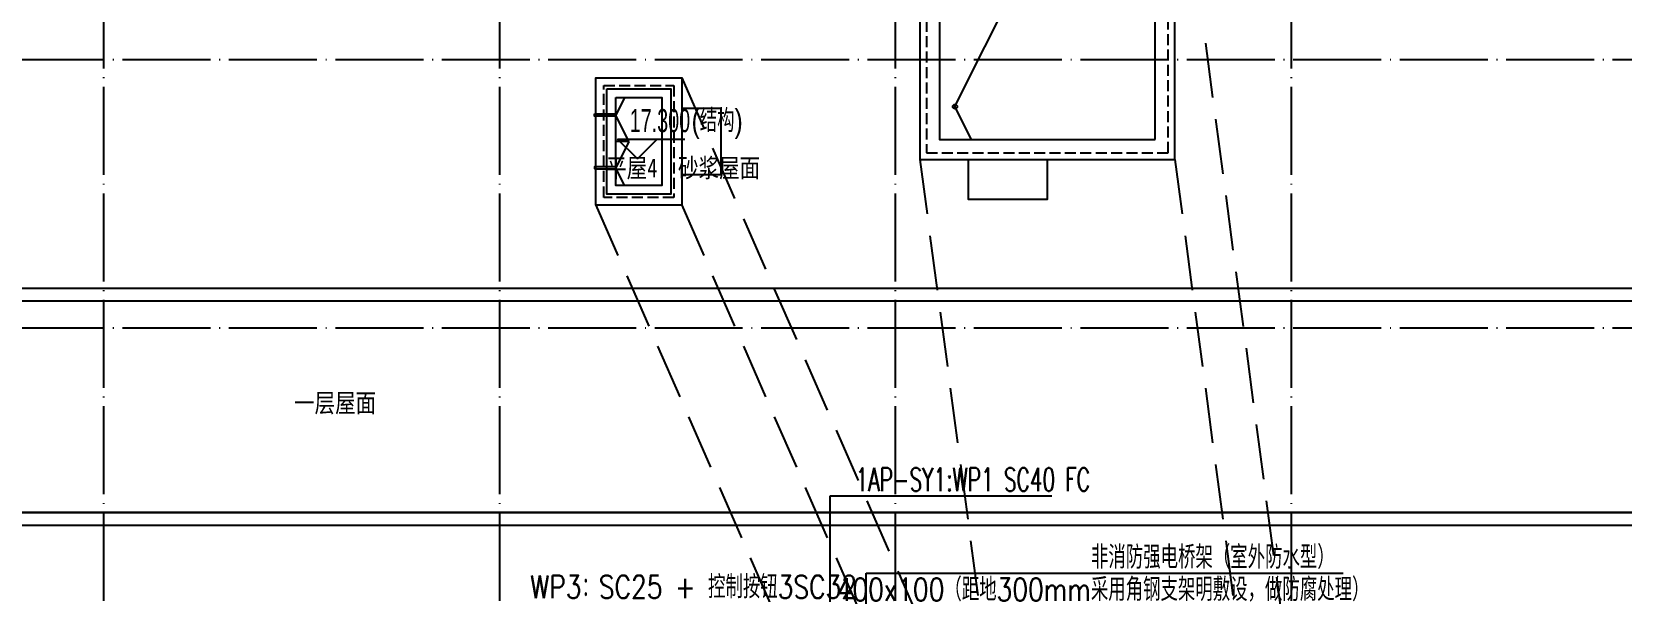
# Model space of a CAD drawing. Extents: x -233336 to 840473, y -28113 to 330904.
# Drawn here: x 12768 to 48927, y 286987 to 299727 of the extents above; entities that cross this region are included whole.
import ezdxf
from ezdxf.xclip import XClip

# ---------------------------------------------------------------- set-up
doc = ezdxf.new("R2010")
doc.units = 0
doc.header["$LTSCALE"] = 1000
doc.header["$XCLIPFRAME"] = 2
for name, pattern in [('104-14# 核心筒$0$DOTE', [2.42, 2, -0.2, 0.02, -0.2]), ('X-104 14#平面$0$109 3#平面$0$DASH', [0.35, 0.25, -0.1]), ('X-104 14#平面$0$DASH', [0.35, 0.25, -0.1])]:
    doc.linetypes.add(name, pattern=pattern)
doc.layers.get('0').update_dxf_attribs({"linetype": 'CONTINUOUS'})
for name, color, linetype in [('104-14# 核心筒$0$A_AXIS-轴线', 8, '104-14# 核心筒$0$DOTE'), ('CABLETRAY_DIM', 80, 'CONTINUOUS'), ('DIM-动力', 80, 'CONTINUOUS'), ('X-104 14#平面$0$01-标注_标高', 8, 'CONTINUOUS'), ('X-104 14#平面$0$02-TEXT_标注', 9, 'CONTINUOUS'), ('X-104 14#平面$0$A-O_分水线', 8, 'CONTINUOUS'), ('X-104 14#平面$0$A-O_屋面', 8, 'CONTINUOUS'), ('X-104 14#平面$0$A-SUR_保温', 8, 'CONTINUOUS'), ('修改桥架规格', 6, 'CONTINUOUS')]:
    doc.layers.add(name, color=color, linetype=linetype)
doc.styles.add('_TCH_DIM', font='ROMANS2', dxfattribs={"width": 0.8, "bigfont": 'HZDF2'})
doc.styles.add('_TEL_DIM', font='ROMANS2', dxfattribs={"width": 0.8, "height": 3.5, "bigfont": 'HZDF2'})
doc.styles.add('X-104 14#平面$0$_TCH_DIM', font='ros.shx', dxfattribs={"width": 0.8, "bigfont": 'jd.shx'})
doc.styles.add('X-104 14#平面$0$Standard', font='STXIHEI.TTF', dxfattribs={"width": 0.8})

# ---------------------------------------------------------------- blocks, each defined once
blk = doc.blocks.new('104-14# 核心筒')
at = {"layer": '104-14# 核心筒$0$A_AXIS-轴线'}
for p, q in [((14400, 317833.6), (14400, 259754.9)), ((23400, 317833.6), (23400, 259754.9)), ((32400, 317833.6), (32400, 259754.9)), ((41400, 317833.6), (41400, 259754.9)), ((-9370.1, 299100), (120259.9, 299100)), ((-9370.1, 293000), (120259.9, 293000))]:
    blk.add_line(p, q, dxfattribs=at)
blk = doc.blocks.new('X-104 14#平面')
at = {"color": 8, "linetype": 'X-104 14#平面$0$109 3#平面$0$DASH'}
for points in [[(38607.5, 296975.9), (38607.5, 304525.9), (33107.5, 304525.9), (33107.5, 296975.9)], [(25774, 298503.5), (27364, 298503.5), (27364, 295963.5), (25774, 295963.5)]]:
    blk.add_lwpolyline(points, close=True, dxfattribs=at)
at = {"layer": 'X-104 14#平面$0$01-标注_标高'}
for p, q in [((26537, 296838.5), (26087, 297288.5)), ((26087, 297288.5), (27618.9, 297288.5)), ((26537, 296838.5), (26987, 297288.5))]:
    blk.add_line(p, q, dxfattribs=at)
at = {"layer": 'X-104 14#平面$0$02-TEXT_标注', "linetype": 'X-104 14#平面$0$DASH', "ltscale": 5}
for points in [[(38757.5, 304675.9), (41850, 281450)], [(27544, 298683.5), (33950, 284050)], [(32957.5, 296825.9), (36050, 273600)], [(38757.5, 296825.9), (41850, 273600)], [(25594, 295783.5), (32000, 281150)], [(27544, 295783.5), (33950, 281150)]]:
    blk.add_lwpolyline(points, dxfattribs=at)
at = {"layer": 'X-104 14#平面$0$A-O_分水线'}
for p, q in [((26244, 298233.5), (26044, 297833.5)), ((26344, 297233.5), (26044, 297833.5)), ((26344, 297233.5), (26044, 296633.5)), ((26344, 297233.5), (26044, 297233.5)), ((26244, 296233.5), (26044, 296633.5))]:
    blk.add_line(p, q, dxfattribs=at)
blk.add_lwpolyline([(34132.5, 297275.9), (33757.5, 298025.9), (35120, 300750.9)], dxfattribs=at)
for points in [[(25564, 297858.5), (26044, 297858.5), (26044, 297808.5), (25564, 297808.5)], [(25564, 296608.5), (26044, 296608.5), (26044, 296658.5), (25564, 296658.5)]]:
    blk.add_lwpolyline(points, close=True, dxfattribs=at)
blk.add_circle((33757.5, 298025.9), 50, dxfattribs=at)
at = {"layer": 'X-104 14#平面$0$A-O_屋面', "ltscale": 5}
for points in [[(733.1, 290311.6), (145.5, 290436.5), (881.7, 293900), (66340.6, 293900), (83503.2, 309479.7), (87317.1, 308418.6), (85626.8, 302343.3), (85337.7, 302423.7), (86947.6, 308210), (83582.3, 309146.3), (66456.4, 293600), (1124.6, 293600), (501.3, 290667.5), (795.4, 290605)], [(5790.4, 276559.6), (8392.2, 288800), (70400, 288800), (70400, 288500), (8635.1, 288500), (6083.8, 276497.2)]]:
    blk.add_lwpolyline(points, close=True, dxfattribs=at)
at = {"layer": 'X-104 14#平面$0$A-O_屋面'}
for points in [[(38307.5, 297275.9), (38307.5, 304225.9), (33407.5, 304225.9), (33407.5, 297275.9)], [(25844, 298433.5), (27294, 298433.5), (27294, 296033.5), (25844, 296033.5)], [(26044, 298233.5), (27094, 298233.5), (27094, 296233.5), (26044, 296233.5)]]:
    blk.add_lwpolyline(points, close=True, dxfattribs=at)
at = {"layer": 'X-104 14#平面$0$A-O_屋面', "ltscale": 5}
blk.add_lwpolyline([(95099.4, 296471), (89096.5, 298141.2), (77166, 288800), (8392.2, 288800), (5790.4, 276559.6), (2660.3, 277224.9), (-2631.9, 278349.8), (-6009.8, 262458.3), (40178.1, 264474.9), (39845.1, 262383.6), (83828.3, 264653.8)], dxfattribs=at)
at = {"layer": 'X-104 14#平面$0$A-SUR_保温'}
for points in [[(38757.5, 296825.9), (38757.5, 304675.9), (32957.5, 304675.9), (32957.5, 296825.9)], [(27544, 295783.5), (25594, 295783.5), (25594, 298683.5), (27544, 298683.5)]]:
    blk.add_lwpolyline(points, close=True, dxfattribs=at)
for points in [[(27544, 296483.5), (28444, 296483.5), (28444, 297983.5), (27544, 297983.5)], [(34057.5, 296825.9), (34057.5, 295925.9), (35857.5, 295925.9), (35857.5, 296825.9)]]:
    blk.add_lwpolyline(points, dxfattribs=at)
ref = blk.add_blockref('104-14# 核心筒', (0, 0))
XClip(ref).set_block_clipping_path([(-38664.3623821461, -25500), (139216.5485069363, 330900)])
at = {"layer": 'X-104 14#平面$0$01-标注_标高', "color": 7, "style": 'X-104 14#平面$0$_TCH_DIM'}
for s, height, width, p in [('17.300', 525, 0.64, (26361.9, 297446)), ('(结构)', 520.93, 0.8, (27768.9, 297446))]:
    blk.add_text(s, height=height, dxfattribs=dict(at, width=width)).set_placement(p)
at = {"layer": 'X-104 14#平面$0$02-TEXT_标注', "style": 'X-104 14#平面$0$Standard', "width": 0.8}
for s, p in [('平屋4  砂浆屋面', (25825.8, 296418.2)), ('一层屋面', (18729.1, 291077.3))]:
    blk.add_text(s, height=428.14, dxfattribs=at).set_placement(p)

msp = doc.modelspace()

# ---------------------------------------------------------------- linework, layer by layer
at = {"layer": 'CABLETRAY_DIM'}
for p, q in [((31737.6, 283450.5), (31737.6, 287418.5)), ((31737.6, 287418.5), (42582.7, 287418.5))]:
    msp.add_line(p, q, dxfattribs=at)
at = {"layer": 'DIM-动力', "color": 80}
for p, q in [((30918.7, 281908.2), (30918.7, 289181.2)), ((30918.7, 289181.2), (35955.8, 289181.2))]:
    msp.add_line(p, q, dxfattribs=at)

# ---------------------------------------------------------------- block references
msp.add_blockref('X-104 14#平面', (0, 0))

# ---------------------------------------------------------------- texts
at = {"layer": 'CABLETRAY_DIM', "color": 7, "style": '_TCH_DIM', "width": 0.8}
for s, p in [('非消防强电桥架（室外防水型）', (36849.4, 287523.5)), ('400x100（距地300mm采用角钢支架明敷设，做防腐处理）', (31070, 286788.5))]:
    msp.add_text(s, height=520.866, dxfattribs=at).set_placement(p)
at = {"layer": 'DIM-动力', "color": 7, "style": '_TEL_DIM', "width": 0.64}
msp.add_text('1AP-SY1:WP1 SC40 FC', height=525, dxfattribs=at).set_placement((31499.8, 289286.2))
at = {"layer": '修改桥架规格', "color": 7, "style": '_TEL_DIM', "width": 0.8}
msp.add_text('WP3：SC25 + 控制按钮3SC32', height=520.866, dxfattribs=at).set_placement((24104.5, 286848.4))

doc.saveas('drawing.dxf')
